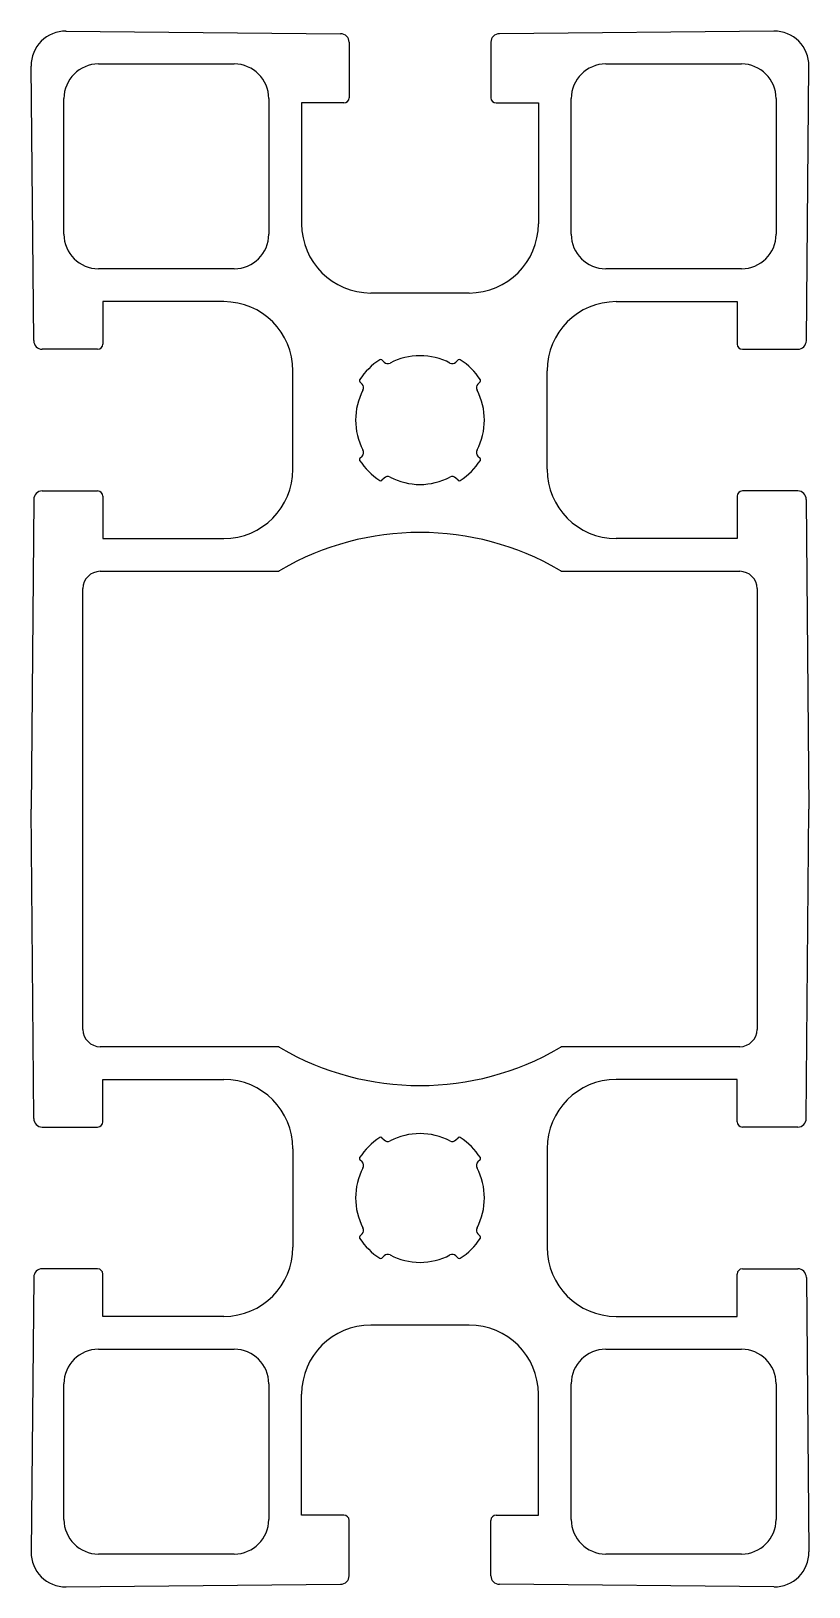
# Model space of a CAD drawing. Extents: x 2198.5 to 2243.5, y 1919.4 to 2009.4.
import ezdxf

# ---------------------------------------------------------------- set-up
doc = ezdxf.new("R2010")
doc.units = 0
doc.layers.get('0').update_dxf_attribs({"linetype": 'CONTINUOUS'})

msp = doc.modelspace()

# ---------------------------------------------------------------- linework, layer by layer
for p, q in [((2200.518, 2009.363), (2216.404, 2009.215)), ((2241.481, 2009.363), (2225.595, 2009.215)), ((2216.9, 2008.715), (2216.9, 2005.513)), ((2225.1, 2008.715), (2225.1, 2005.513)), ((2198.648, 1991.459), (2198.5, 2007.345)), ((2202.4, 2007.463), (2210.25, 2007.463)), ((2231.75, 2007.463), (2239.6, 2007.463)), ((2243.352, 1991.459), (2243.5, 2007.345)), ((2200.4, 1997.613), (2200.4, 2005.463)), ((2212.25, 2005.463), (2212.25, 1997.613)), ((2214.15, 2005.213), (2214.15, 1998.213)), ((2216.6, 2005.213), (2214.15, 2005.213)), ((2225.4, 2005.213), (2227.85, 2005.213)), ((2227.85, 2005.213), (2227.85, 1998.213)), ((2229.75, 1997.613), (2229.75, 2005.463)), ((2241.6, 2005.463), (2241.6, 1997.613)), ((2210.25, 1995.613), (2202.4, 1995.613)), ((2239.6, 1995.613), (2231.75, 1995.613)), ((2202.65, 1993.713), (2202.65, 1991.263)), ((2209.65, 1993.713), (2202.65, 1993.713)), ((2223.85, 1994.213), (2218.15, 1994.213)), ((2232.35, 1993.713), (2239.35, 1993.713)), ((2239.35, 1993.713), (2239.35, 1991.263)), ((2202.35, 1990.963), (2199.148, 1990.963)), ((2239.65, 1990.963), (2242.852, 1990.963)), ((2218.793, 1990.343), (2218.919, 1990.216)), ((2223.08, 1990.216), (2223.207, 1990.343)), ((2213.65, 1984.013), (2213.65, 1989.713)), ((2217.647, 1988.944), (2217.52, 1989.07)), ((2224.48, 1989.07), (2224.353, 1988.944)), ((2228.35, 1984.013), (2228.35, 1989.713)), ((2217.52, 1984.656), (2217.647, 1984.783)), ((2224.353, 1984.783), (2224.48, 1984.656)), ((2199.148, 1982.763), (2202.35, 1982.763)), ((2218.919, 1983.51), (2218.793, 1983.383)), ((2223.207, 1983.383), (2223.08, 1983.51)), ((2242.851, 1982.763), (2239.65, 1982.763)), ((2198.648, 1982.267), (2198.5, 1964.363)), ((2202.65, 1982.463), (2202.65, 1980.013)), ((2239.35, 1982.463), (2239.35, 1980.013)), ((2243.351, 1982.267), (2243.5, 1964.363)), ((2202.65, 1980.013), (2209.65, 1980.013)), ((2239.35, 1980.013), (2232.35, 1980.013)), ((2202.5, 1978.113), (2212.682, 1978.113)), ((2229.318, 1978.113), (2239.5, 1978.113)), ((2201.5, 1951.613), (2201.5, 1977.113)), ((2240.5, 1977.113), (2240.5, 1951.613)), ((2198.648, 1946.459), (2198.5, 1964.363)), ((2243.351, 1946.459), (2243.5, 1964.363)), ((2212.682, 1950.613), (2202.5, 1950.613)), ((2239.5, 1950.613), (2229.318, 1950.613)), ((2202.65, 1946.263), (2202.65, 1948.713)), ((2202.65, 1948.713), (2209.65, 1948.713)), ((2239.35, 1948.713), (2232.35, 1948.713)), ((2239.35, 1946.263), (2239.35, 1948.713)), ((2199.148, 1945.963), (2202.35, 1945.963)), ((2242.851, 1945.963), (2239.65, 1945.963)), ((2218.793, 1945.343), (2218.919, 1945.216)), ((2223.08, 1945.216), (2223.207, 1945.343)), ((2213.65, 1944.713), (2213.65, 1939.013)), ((2217.647, 1943.944), (2217.52, 1944.07)), ((2224.48, 1944.07), (2224.353, 1943.944)), ((2228.35, 1944.713), (2228.35, 1939.013)), ((2217.52, 1939.656), (2217.647, 1939.783)), ((2224.353, 1939.783), (2224.48, 1939.656)), ((2202.35, 1937.763), (2199.148, 1937.763)), ((2218.919, 1938.51), (2218.793, 1938.383)), ((2223.207, 1938.383), (2223.08, 1938.51)), ((2239.65, 1937.763), (2242.852, 1937.763)), ((2198.648, 1937.268), (2198.5, 1921.382)), ((2202.65, 1935.013), (2202.65, 1937.463)), ((2239.35, 1935.013), (2239.35, 1937.463)), ((2243.352, 1937.268), (2243.5, 1921.382)), ((2209.65, 1935.013), (2202.65, 1935.013)), ((2232.35, 1935.013), (2239.35, 1935.013)), ((2223.85, 1934.513), (2218.15, 1934.513)), ((2202.4, 1933.113), (2210.25, 1933.113)), ((2231.75, 1933.113), (2239.6, 1933.113)), ((2200.4, 1923.263), (2200.4, 1931.113)), ((2212.25, 1931.113), (2212.25, 1923.263)), ((2214.15, 1923.513), (2214.15, 1930.513)), ((2227.85, 1923.513), (2227.85, 1930.513)), ((2229.75, 1923.263), (2229.75, 1931.113)), ((2241.6, 1931.113), (2241.6, 1923.263)), ((2216.6, 1923.513), (2214.15, 1923.513)), ((2225.4, 1923.513), (2227.85, 1923.513)), ((2216.9, 1920.011), (2216.9, 1923.213)), ((2225.1, 1920.011), (2225.1, 1923.213)), ((2210.25, 1921.263), (2202.4, 1921.263)), ((2239.6, 1921.263), (2231.75, 1921.263)), ((2200.518, 1919.363), (2216.404, 1919.511)), ((2241.481, 1919.363), (2225.595, 1919.511))]:
    msp.add_line(p, q)
for centre, radius, start, end in [((2200.5, 2007.363), 2, 89.46594, 180.53406), ((2216.4, 2008.715), 0.5, 0, 89.46594), ((2225.6, 2008.715), 0.5, 90.53406, 180), ((2241.5, 2007.363), 2, 359.46594, 90.53406), ((2202.4, 2005.463), 2, 90, 180), ((2210.25, 2005.463), 2, 0, 90), ((2231.75, 2005.463), 2, 90, 180), ((2239.6, 2005.463), 2, 0, 90), ((2216.6, 2005.513), 0.3, 270, 0), ((2225.4, 2005.513), 0.3, 180, 270), ((2218.15, 1998.213), 4, 180, 270), ((2223.85, 1998.213), 4, 270, 0), ((2202.4, 1997.613), 2, 180, 270), ((2210.25, 1997.613), 2, 270, 0), ((2231.75, 1997.613), 2, 180, 270), ((2239.6, 1997.613), 2, 270, 0), ((2209.65, 1989.713), 4, 0, 90), ((2232.35, 1989.713), 4, 90, 180), ((2199.148, 1991.463), 0.5, 180.53406, 270), ((2202.35, 1991.263), 0.3, 270, 0), ((2239.65, 1991.263), 0.3, 180, 270), ((2242.852, 1991.463), 0.5, 270, 359.46594), ((2221, 1986.863), 4.2, 123.74815, 146.25185), ((2218.722, 1990.272), 0.1, 45, 123.74815), ((2219.132, 1990.428), 0.3, 225, 297.65428), ((2221, 1986.863), 3.725, 62.34572, 117.65428), ((2222.868, 1990.428), 0.3, 242.34572, 315), ((2223.277, 1990.272), 0.1, 56.25185, 135), ((2221, 1986.863), 4.2, 33.74815, 56.25185), ((2217.591, 1989.141), 0.1, 146.25185, 225), ((2224.409, 1989.141), 0.1, 315, 33.74815), ((2221, 1986.863), 3.725, 152.34572, 207.65428), ((2217.435, 1988.731), 0.3, 332.34572, 45), ((2224.565, 1988.731), 0.3, 135, 207.65428), ((2221, 1986.863), 3.725, 332.34572, 27.65428), ((2217.591, 1984.585), 0.1, 135, 213.74815), ((2221, 1986.863), 4.2, 213.74815, 236.25185), ((2217.435, 1984.995), 0.3, 315, 27.65428), ((2221, 1986.863), 4.2, 303.74815, 326.25185), ((2224.565, 1984.995), 0.3, 152.34572, 225), ((2224.409, 1984.585), 0.1, 326.25185, 45), ((2209.65, 1984.013), 4, 270, 360), ((2232.35, 1984.013), 4, 180, 270), ((2199.148, 1982.263), 0.5, 90, 179.52522), ((2202.35, 1982.463), 0.3, 0, 90), ((2218.722, 1983.454), 0.1, 236.25185, 315), ((2219.132, 1983.298), 0.3, 62.34572, 135), ((2221, 1986.863), 3.725, 242.34572, 297.65428), ((2222.868, 1983.298), 0.3, 45, 117.65428), ((2223.277, 1983.454), 0.1, 225, 303.74815), ((2239.65, 1982.463), 0.3, 90, 180), ((2242.851, 1982.263), 0.5, 0.47478, 90), ((2221, 1964.363), 16, 59.72736, 120.27264), ((2202.5, 1977.113), 1, 90, 180), ((2212.682, 1978.613), 0.5, 270, 300.27264), ((2229.318, 1978.613), 0.5, 239.72736, 270), ((2239.5, 1977.113), 1, 0, 90), ((2202.5, 1951.613), 1, 180, 270), ((2239.5, 1951.613), 1, 270, 0), ((2212.682, 1950.113), 0.5, 59.72736, 90), ((2221, 1964.363), 16, 239.72736, 300.27264), ((2229.318, 1950.113), 0.5, 90, 120.27264), ((2209.65, 1944.713), 4, 0, 90), ((2232.35, 1944.713), 4, 90, 180), ((2199.148, 1946.463), 0.5, 180.47478, 270), ((2202.35, 1946.263), 0.3, 270, 0), ((2239.65, 1946.263), 0.3, 180, 270), ((2242.851, 1946.463), 0.5, 270, 359.52522), ((2221, 1941.863), 4.2, 123.74815, 146.25185), ((2218.722, 1945.272), 0.1, 45, 123.74815), ((2219.132, 1945.428), 0.3, 225, 297.65428), ((2221, 1941.863), 3.725, 62.34572, 117.65428), ((2222.868, 1945.428), 0.3, 242.34572, 315), ((2223.277, 1945.272), 0.1, 56.25185, 135), ((2221, 1941.863), 4.2, 33.74815, 56.25185), ((2217.591, 1944.141), 0.1, 146.25185, 225), ((2224.409, 1944.141), 0.1, 315, 33.74815), ((2221, 1941.863), 3.725, 152.34572, 207.65428), ((2217.435, 1943.731), 0.3, 332.34572, 45), ((2224.565, 1943.731), 0.3, 135, 207.65428), ((2221, 1941.863), 3.725, 332.34572, 27.65428), ((2217.591, 1939.585), 0.1, 135, 213.74815), ((2221, 1941.863), 4.2, 213.74815, 236.25185), ((2217.435, 1939.995), 0.3, 315, 27.65428), ((2221, 1941.863), 4.2, 303.74815, 326.25185), ((2224.565, 1939.995), 0.3, 152.34572, 225), ((2224.409, 1939.585), 0.1, 326.25185, 45), ((2209.65, 1939.013), 4, 270, 0), ((2232.35, 1939.013), 4, 180, 270), ((2199.148, 1937.263), 0.5, 90, 179.46594), ((2202.35, 1937.463), 0.3, 0, 90), ((2218.722, 1938.454), 0.1, 236.25185, 315), ((2219.132, 1938.298), 0.3, 62.34572, 135), ((2221, 1941.863), 3.725, 242.34572, 297.65428), ((2222.868, 1938.298), 0.3, 45, 117.65428), ((2223.277, 1938.454), 0.1, 225, 303.74815), ((2239.65, 1937.463), 0.3, 90, 180), ((2242.852, 1937.263), 0.5, 0.53406, 90), ((2218.15, 1930.513), 4, 90, 180), ((2223.85, 1930.513), 4, 0, 90), ((2202.4, 1931.113), 2, 90, 180), ((2210.25, 1931.113), 2, 0, 90), ((2231.75, 1931.113), 2, 90, 180), ((2239.6, 1931.113), 2, 0, 90), ((2216.6, 1923.213), 0.3, 0, 90), ((2225.4, 1923.213), 0.3, 90, 180), ((2202.4, 1923.263), 2, 180, 270), ((2210.25, 1923.263), 2, 270, 0), ((2231.75, 1923.263), 2, 180, 270), ((2239.6, 1923.263), 2, 270, 0), ((2200.5, 1921.363), 2, 179.46594, 270.53406), ((2241.5, 1921.363), 2, 269.46594, 0.53406), ((2216.4, 1920.011), 0.5, 270.53406, 0), ((2225.6, 1920.011), 0.5, 180, 269.46594)]:
    msp.add_arc(centre, radius, start, end)

doc.saveas('drawing.dxf')
